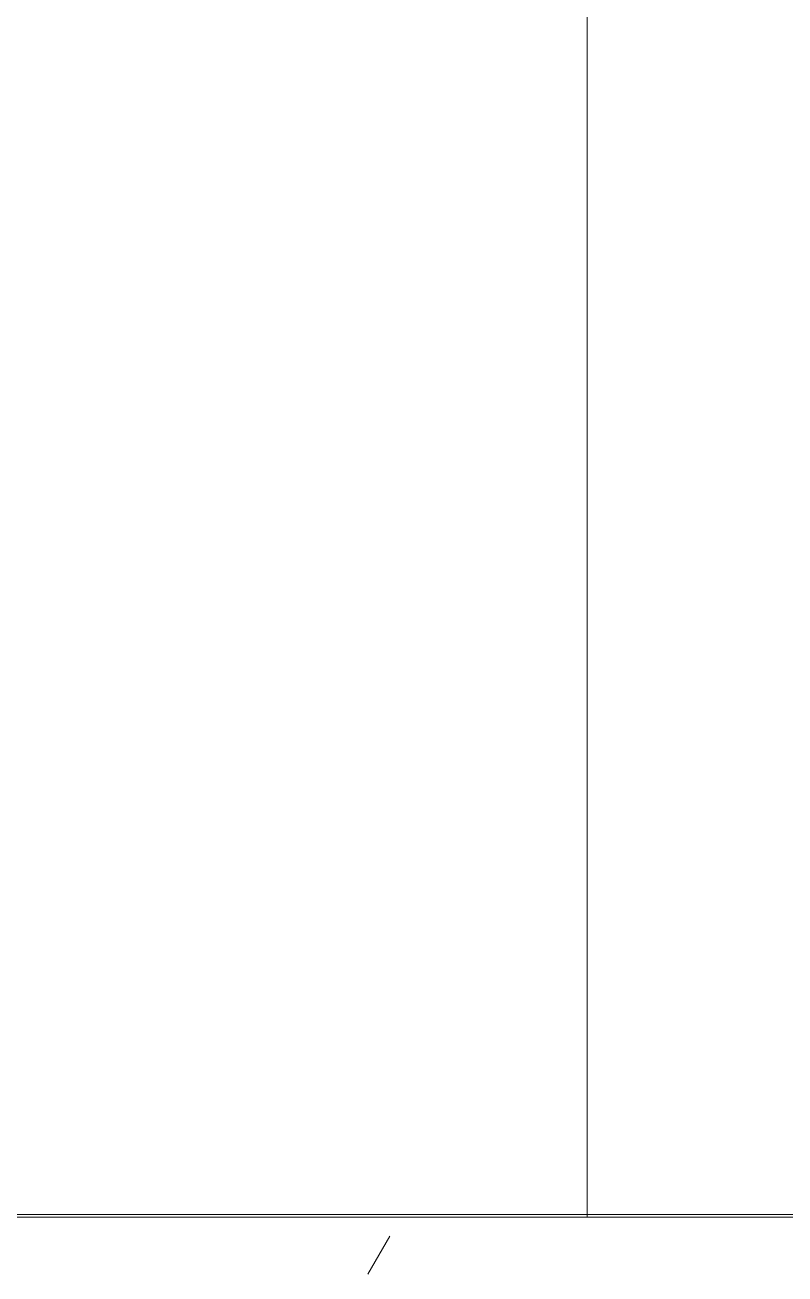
# Model space of a CAD drawing. Header units: millimetres. Extents: x -164500 to 426394, y -23753 to 102118.
# Drawn here: x 149044.2 to 149311.7, y 83039.4 to 83479.3 of the extents above; entities that cross this region are included whole.
import ezdxf

# ---------------------------------------------------------------- set-up
doc = ezdxf.new("R2010")
doc.units = ezdxf.units.MM
doc.layers.add('A-WALL', color=7, linetype='Continuous', lineweight=5)
doc.layers.add('I-WALL', color=7, linetype='Continuous', lineweight=5)
doc.layers.add('A-WALL-FNSH-1', color=9, linetype='Continuous', lineweight=5, true_color=0x808080)

# ---------------------------------------------------------------- blocks, each defined once
blk = doc.blocks.new('Зашивка приборов отопления42 - Зашивка приборов отопления-33374801-Объем проектирования 2 этажа')
at = {"layer": 'A-WALL'}
for p, q in [((35391.94, 23079), (37471.94, 23079)), ((37471.94, 23079), (35391.94, 23079))]:
    blk.add_line(p, q, dxfattribs=at)
blk = doc.blocks.new('2floor')
at = {"layer": 'I-WALL'}
h = blk.add_hatch(dxfattribs=at)
h.set_pattern_fill('FP_191', color=256, style=0, pattern_type=2)
h.set_pattern_definition([(0, (148772.123, 0), (243.84, 60.96), [20.117, -162.763, 20.117, -162.763, -975.36]), (0, (148772.123, 0), (243.84, 60.96), [-365.76, 20.117, -345.643, 20.117, -162.763, -426.72]), (0, (148772.123, 0), (243.84, 60.96), [-914.4, 20.117, -101.803, 20.117, -284.683]), (120, (148863.563, 30.48), (-174.7129, 180.69163), [20.117, -162.763, 20.117, -162.763, -975.36]), (120, (148863.563, 30.48), (-174.7129, 180.69163), [-365.76, 20.117, -345.643, 20.117, -162.763, -426.72]), (120, (148863.563, 30.48), (-174.7129, 180.69163), [-914.4, 20.117, -101.803, 20.117, -284.683]), (240, (148894.043, 152.4), (-69.1271, -241.65163), [20.117, -162.763, 20.117, -162.763, -975.36]), (240, (148894.043, 152.4), (-69.1271, -241.65163), [-365.76, 20.117, -345.643, 20.117, -162.763, -426.72]), (240, (148894.043, 152.4), (-69.1271, -241.65163), [-914.4, 20.117, -101.803, 20.117, -284.683])])
h.paths.add_polyline_path([(149606.94, 8500), (150042.12, 8500), (150042.12, 8520), (148902.12, 8520), (148902.12, 8500), (149317.12, 8500)])
at = {"layer": 'A-WALL-FNSH-1'}
for p, q in [((150043.12, 8521), (148862.12, 8521)), ((148862.12, 8520), (149317.62, 8520))]:
    blk.add_line(p, q, dxfattribs=at)
at = {"layer": 'A-WALL', "rotation": 90.0000000000001}
blk.add_blockref('Зашивка приборов отопления42 - Зашивка приборов отопления-33374801-Объем проектирования 2 этажа', (172321.12, -26871.94), dxfattribs=at)

msp = doc.modelspace()

# ---------------------------------------------------------------- block references
msp.add_blockref('2floor', (0, 74539.358))

doc.saveas('drawing.dxf')
